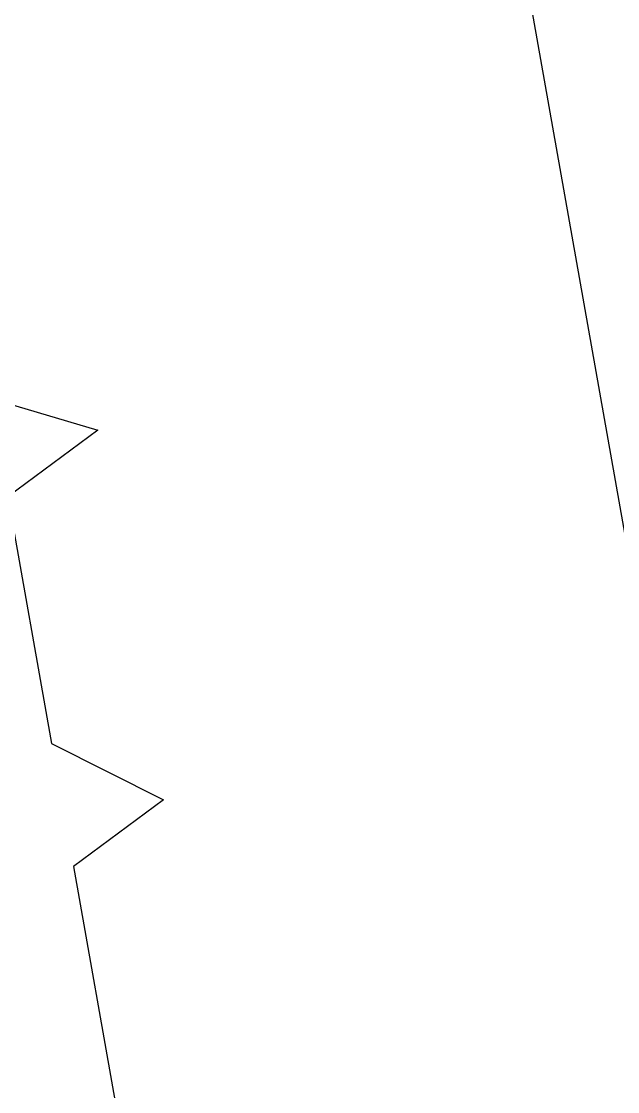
# Model space of a CAD drawing. Header units: millimetres. Extents: x 0 to 8967983, y -224399 to 13801.
# Drawn here: x 71363.57 to 71366.47, y -193407.13 to -193401.91 of the extents above; entities that cross this region are included whole.
import ezdxf

# ---------------------------------------------------------------- set-up
doc = ezdxf.new("R2010")
doc.units = ezdxf.units.MM
doc.header["$LTSCALE"] = 10
doc.layers.add('Архитектура', color=251, linetype='Continuous')

msp = doc.modelspace()

# ---------------------------------------------------------------- linework, layer by layer
at = {"layer": 'Архитектура', "lineweight": 25, "transparency": 33554684}
for points in [[(71368.9775, -193418.3658), (71363.7858, -193389.0733)], [(71368.9775, -193418.3658), (71363.7858, -193389.0733)], [(71368.9775, -193418.3658), (71363.7858, -193389.0733)], [(71368.9775, -193418.3658), (71363.7858, -193389.0733)], [(71368.9775, -193418.3658), (71363.7858, -193389.0733)], [(71368.9775, -193418.3658), (71363.7858, -193389.0733)], [(71368.9775, -193418.3658), (71363.7858, -193389.0733)], [(71368.9775, -193418.3658), (71363.7858, -193389.0733)], [(71368.9775, -193418.3658), (71363.7858, -193389.0733)], [(71368.9775, -193418.3658), (71363.7858, -193389.0733)], [(71368.9775, -193418.3658), (71363.7858, -193389.0733)], [(71368.9775, -193418.3658), (71363.7858, -193389.0733)], [(71368.9775, -193418.3658), (71363.7858, -193389.0733)], [(71368.9775, -193418.3658), (71363.7858, -193389.0733)], [(71368.9775, -193418.3658), (71363.7858, -193389.0733)], [(71368.9775, -193418.3658), (71363.7858, -193389.0733)], [(71368.9775, -193418.3658), (71363.7858, -193389.0733)], [(71368.9775, -193418.3658), (71363.7858, -193389.0733)], [(71368.9775, -193418.3658), (71363.7858, -193389.0733)], [(71368.9775, -193418.3658), (71363.7858, -193389.0733)], [(71368.9775, -193418.3658), (71363.7858, -193389.0733)], [(71368.9775, -193418.3658), (71363.7858, -193389.0733)], [(71368.9775, -193418.3658), (71363.7858, -193389.0733)], [(71368.9775, -193418.3658), (71363.7858, -193389.0733)], [(71368.9775, -193418.3658), (71363.7858, -193389.0733)], [(71368.9775, -193418.3658), (71363.7858, -193389.0733)], [(71368.9775, -193418.3658), (71363.7858, -193389.0733)], [(71368.9775, -193418.3658), (71363.7858, -193389.0733)], [(71368.9775, -193418.3658), (71363.7858, -193389.0733)], [(71368.9775, -193418.3658), (71363.7858, -193389.0733)], [(71368.9775, -193418.3658), (71363.7858, -193389.0733)], [(71368.9775, -193418.3658), (71363.7858, -193389.0733)], [(71368.9775, -193418.3658), (71363.7858, -193389.0733)], [(71368.9775, -193418.3658), (71363.7858, -193389.0733)], [(71368.9775, -193418.3658), (71363.7858, -193389.0733)], [(71368.9775, -193418.3658), (71363.7858, -193389.0733)], [(71368.9775, -193418.3658), (71363.7858, -193389.0733)], [(71368.9775, -193418.3658), (71363.7858, -193389.0733)], [(71368.9775, -193418.3658), (71363.7858, -193389.0733)], [(71368.9775, -193418.3658), (71363.7858, -193389.0733)], [(71368.9775, -193418.3658), (71363.7858, -193389.0733)], [(71368.9775, -193418.3658), (71363.7858, -193389.0733)], [(71368.9775, -193418.3658), (71363.7858, -193389.0733)], [(71368.9775, -193418.3658), (71363.7858, -193389.0733)], [(71368.9775, -193418.3658), (71363.7858, -193389.0733)], [(71368.9775, -193418.3658), (71363.7858, -193389.0733)], [(71368.9775, -193418.3658), (71363.7858, -193389.0733)], [(71368.9775, -193418.3658), (71363.7858, -193389.0733)], [(71368.9775, -193418.3658), (71363.7858, -193389.0733)], [(71368.9775, -193418.3658), (71363.7858, -193389.0733)], [(71368.9775, -193418.3658), (71363.7858, -193389.0733)], [(71368.9775, -193418.3658), (71363.7858, -193389.0733)], [(71368.9775, -193418.3658), (71363.7858, -193389.0733)], [(71368.9775, -193418.3658), (71363.7858, -193389.0733)], [(71368.9775, -193418.3658), (71363.7858, -193389.0733)], [(71368.9775, -193418.3658), (71363.7858, -193389.0733)], [(71368.9775, -193418.3658), (71363.7858, -193389.0733)], [(71368.9775, -193418.3658), (71363.7858, -193389.0733)], [(71368.9775, -193418.3658), (71363.7858, -193389.0733)], [(71368.9775, -193418.3658), (71363.7858, -193389.0733)], [(71368.9775, -193418.3658), (71363.7858, -193389.0733)], [(71368.9775, -193418.3658), (71363.7858, -193389.0733)], [(71368.9775, -193418.3658), (71363.7858, -193389.0733)], [(71368.9775, -193418.3658), (71363.7858, -193389.0733)], [(71368.9775, -193418.3658), (71363.7858, -193389.0733)], [(71368.9775, -193418.3658), (71363.7858, -193389.0733)], [(71368.9775, -193418.3658), (71363.7858, -193389.0733)], [(71368.9775, -193418.3658), (71363.7858, -193389.0733)], [(71368.9775, -193418.3658), (71363.7858, -193389.0733)], [(71368.9775, -193418.3658), (71363.7858, -193389.0733)], [(71368.9775, -193418.3658), (71363.7858, -193389.0733)], [(71368.9775, -193418.3658), (71363.7858, -193389.0733)], [(71368.9775, -193418.3658), (71363.7858, -193389.0733)], [(71368.9775, -193418.3658), (71363.7858, -193389.0733)], [(71368.9775, -193418.3658), (71363.7858, -193389.0733)], [(71368.9775, -193418.3658), (71363.7858, -193389.0733)], [(71368.9775, -193418.3658), (71363.7858, -193389.0733)], [(71368.9775, -193418.3658), (71363.7858, -193389.0733)], [(71368.9775, -193418.3658), (71363.7858, -193389.0733)], [(71368.9775, -193418.3658), (71363.7858, -193389.0733)], [(71368.9775, -193418.3658), (71363.7858, -193389.0733)], [(71368.9775, -193418.3658), (71363.7858, -193389.0733)], [(71368.9775, -193418.3658), (71363.7858, -193389.0733)], [(71368.9775, -193418.3658), (71363.7858, -193389.0733)], [(71368.9775, -193418.3658), (71363.7858, -193389.0733)], [(71368.9775, -193418.3658), (71363.7858, -193389.0733)], [(71368.9775, -193418.3658), (71363.7858, -193389.0733)], [(71368.9775, -193418.3658), (71363.7858, -193389.0733)], [(71368.9775, -193418.3658), (71363.7858, -193389.0733)], [(71368.9775, -193418.3658), (71363.7858, -193389.0733)], [(71368.9775, -193418.3658), (71363.7858, -193389.0733)], [(71368.9775, -193418.3658), (71363.7858, -193389.0733)], [(71368.9775, -193418.3658), (71363.7858, -193389.0733)], [(71368.9775, -193418.3658), (71363.7858, -193389.0733)], [(71368.9775, -193418.3658), (71363.7858, -193389.0733)], [(71368.9775, -193418.3658), (71363.7858, -193389.0733)], [(71368.9775, -193418.3658), (71363.7858, -193389.0733)], [(71368.9775, -193418.3658), (71363.7858, -193389.0733)], [(71368.9775, -193418.3658), (71363.7858, -193389.0733)], [(71368.9775, -193418.3658), (71363.7858, -193389.0733)], [(71368.9775, -193418.3658), (71363.7858, -193389.0733)], [(71368.9775, -193418.3658), (71363.7858, -193389.0733)], [(71368.9775, -193418.3658), (71363.7858, -193389.0733)], [(71368.9775, -193418.3658), (71363.7858, -193389.0733)], [(71368.9775, -193418.3658), (71363.7858, -193389.0733)], [(71368.9775, -193418.3658), (71363.7858, -193389.0733)], [(71368.9775, -193418.3658), (71363.7858, -193389.0733)], [(71368.9775, -193418.3658), (71363.7858, -193389.0733)], [(71368.9775, -193418.3658), (71363.7858, -193389.0733)], [(71368.9775, -193418.3658), (71363.7858, -193389.0733)], [(71368.9775, -193418.3658), (71363.7858, -193389.0733)], [(71368.9775, -193418.3658), (71363.7858, -193389.0733)], [(71368.9775, -193418.3658), (71363.7858, -193389.0733)], [(71368.9775, -193418.3658), (71363.7858, -193389.0733)], [(71368.9775, -193418.3658), (71363.7858, -193389.0733)], [(71368.9775, -193418.3658), (71363.7858, -193389.0733)], [(71368.9775, -193418.3658), (71363.7858, -193389.0733)], [(71368.9775, -193418.3658), (71363.7858, -193389.0733)], [(71368.9775, -193418.3658), (71363.7858, -193389.0733)], [(71368.9775, -193418.3658), (71363.7858, -193389.0733)], [(71368.9775, -193418.3658), (71363.7858, -193389.0733)], [(71363.1539, -193403.6725), (71363.9381, -193403.9051), (71363.5004, -193404.2303), (71363.7132, -193405.4308), (71364.2572, -193405.7058), (71363.8195, -193406.031), (71364.0323, -193407.2316), (71364.5764, -193407.5066), (71364.1387, -193407.8319), (71364.3515, -193409.0323), (71364.8743, -193409.1873), (71364.4579, -193409.6326), (71364.6707, -193410.8331), (71365.1935, -193410.9881), (71364.7558, -193411.3133), (71364.9898, -193412.6338)], [(71363.1539, -193403.6725), (71363.9381, -193403.9051), (71363.5004, -193404.2303), (71363.7132, -193405.4308), (71364.2572, -193405.7058), (71363.8195, -193406.031), (71364.0323, -193407.2316), (71364.5764, -193407.5066), (71364.1387, -193407.8319), (71364.3515, -193409.0323), (71364.8743, -193409.1873), (71364.4579, -193409.6326), (71364.6707, -193410.8331), (71365.1935, -193410.9881), (71364.7558, -193411.3133), (71364.9898, -193412.6338)], [(71363.1539, -193403.6725), (71363.9381, -193403.9051), (71363.5004, -193404.2303), (71363.7132, -193405.4308), (71364.2572, -193405.7058), (71363.8195, -193406.031), (71364.0323, -193407.2316), (71364.5764, -193407.5066), (71364.1387, -193407.8319), (71364.3515, -193409.0323), (71364.8743, -193409.1873), (71364.4579, -193409.6326), (71364.6707, -193410.8331), (71365.1935, -193410.9881), (71364.7558, -193411.3133), (71364.9898, -193412.6338)], [(71363.1539, -193403.6725), (71363.9381, -193403.9051), (71363.5004, -193404.2303), (71363.7132, -193405.4308), (71364.2572, -193405.7058), (71363.8195, -193406.031), (71364.0323, -193407.2316), (71364.5764, -193407.5066), (71364.1387, -193407.8319), (71364.3515, -193409.0323), (71364.8743, -193409.1873), (71364.4579, -193409.6326), (71364.6707, -193410.8331), (71365.1935, -193410.9881), (71364.7558, -193411.3133), (71364.9898, -193412.6338)], [(71363.1539, -193403.6725), (71363.9381, -193403.9051), (71363.5004, -193404.2303), (71363.7132, -193405.4308), (71364.2572, -193405.7058), (71363.8195, -193406.031), (71364.0323, -193407.2316), (71364.5764, -193407.5066), (71364.1387, -193407.8319), (71364.3515, -193409.0323), (71364.8743, -193409.1873), (71364.4579, -193409.6326), (71364.6707, -193410.8331), (71365.1935, -193410.9881), (71364.7558, -193411.3133), (71364.9898, -193412.6338)], [(71363.1539, -193403.6725), (71363.9381, -193403.9051), (71363.5004, -193404.2303), (71363.7132, -193405.4308), (71364.2572, -193405.7058), (71363.8195, -193406.031), (71364.0323, -193407.2316), (71364.5764, -193407.5066), (71364.1387, -193407.8319), (71364.3515, -193409.0323), (71364.8743, -193409.1873), (71364.4579, -193409.6326), (71364.6707, -193410.8331), (71365.1935, -193410.9881), (71364.7558, -193411.3133), (71364.9898, -193412.6338)], [(71363.1539, -193403.6725), (71363.9381, -193403.9051), (71363.5004, -193404.2303), (71363.7132, -193405.4308), (71364.2572, -193405.7058), (71363.8195, -193406.031), (71364.0323, -193407.2316), (71364.5764, -193407.5066), (71364.1387, -193407.8319), (71364.3515, -193409.0323), (71364.8743, -193409.1873), (71364.4579, -193409.6326), (71364.6707, -193410.8331), (71365.1935, -193410.9881), (71364.7558, -193411.3133), (71364.9898, -193412.6338)], [(71363.1539, -193403.6725), (71363.9381, -193403.9051), (71363.5004, -193404.2303), (71363.7132, -193405.4308), (71364.2572, -193405.7058), (71363.8195, -193406.031), (71364.0323, -193407.2316), (71364.5764, -193407.5066), (71364.1387, -193407.8319), (71364.3515, -193409.0323), (71364.8743, -193409.1873), (71364.4579, -193409.6326), (71364.6707, -193410.8331), (71365.1935, -193410.9881), (71364.7558, -193411.3133), (71364.9898, -193412.6338)], [(71363.1539, -193403.6725), (71363.9381, -193403.9051), (71363.5004, -193404.2303), (71363.7132, -193405.4308), (71364.2572, -193405.7058), (71363.8195, -193406.031), (71364.0323, -193407.2316), (71364.5764, -193407.5066), (71364.1387, -193407.8319), (71364.3515, -193409.0323), (71364.8743, -193409.1873), (71364.4579, -193409.6326), (71364.6707, -193410.8331), (71365.1935, -193410.9881), (71364.7558, -193411.3133), (71364.9898, -193412.6338)], [(71363.1539, -193403.6725), (71363.9381, -193403.9051), (71363.5004, -193404.2303), (71363.7132, -193405.4308), (71364.2572, -193405.7058), (71363.8195, -193406.031), (71364.0323, -193407.2316), (71364.5764, -193407.5066), (71364.1387, -193407.8319), (71364.3515, -193409.0323), (71364.8743, -193409.1873), (71364.4579, -193409.6326), (71364.6707, -193410.8331), (71365.1935, -193410.9881), (71364.7558, -193411.3133), (71364.9898, -193412.6338)], [(71363.1539, -193403.6725), (71363.9381, -193403.9051), (71363.5004, -193404.2303), (71363.7132, -193405.4308), (71364.2572, -193405.7058), (71363.8195, -193406.031), (71364.0323, -193407.2316), (71364.5764, -193407.5066), (71364.1387, -193407.8319), (71364.3515, -193409.0323), (71364.8743, -193409.1873), (71364.4579, -193409.6326), (71364.6707, -193410.8331), (71365.1935, -193410.9881), (71364.7558, -193411.3133), (71364.9898, -193412.6338)], [(71363.1539, -193403.6725), (71363.9381, -193403.9051), (71363.5004, -193404.2303), (71363.7132, -193405.4308), (71364.2572, -193405.7058), (71363.8195, -193406.031), (71364.0323, -193407.2316), (71364.5764, -193407.5066), (71364.1387, -193407.8319), (71364.3515, -193409.0323), (71364.8743, -193409.1873), (71364.4579, -193409.6326), (71364.6707, -193410.8331), (71365.1935, -193410.9881), (71364.7558, -193411.3133), (71364.9898, -193412.6338)], [(71363.1539, -193403.6725), (71363.9381, -193403.9051), (71363.5004, -193404.2303), (71363.7132, -193405.4308), (71364.2572, -193405.7058), (71363.8195, -193406.031), (71364.0323, -193407.2316), (71364.5764, -193407.5066), (71364.1387, -193407.8319), (71364.3515, -193409.0323), (71364.8743, -193409.1873), (71364.4579, -193409.6326), (71364.6707, -193410.8331), (71365.1935, -193410.9881), (71364.7558, -193411.3133), (71364.9898, -193412.6338)], [(71363.1539, -193403.6725), (71363.9381, -193403.9051), (71363.5004, -193404.2303), (71363.7132, -193405.4308), (71364.2572, -193405.7058), (71363.8195, -193406.031), (71364.0323, -193407.2316), (71364.5764, -193407.5066), (71364.1387, -193407.8319), (71364.3515, -193409.0323), (71364.8743, -193409.1873), (71364.4579, -193409.6326), (71364.6707, -193410.8331), (71365.1935, -193410.9881), (71364.7558, -193411.3133), (71364.9898, -193412.6338)], [(71363.1539, -193403.6725), (71363.9381, -193403.9051), (71363.5004, -193404.2303), (71363.7132, -193405.4308), (71364.2572, -193405.7058), (71363.8195, -193406.031), (71364.0323, -193407.2316), (71364.5764, -193407.5066), (71364.1387, -193407.8319), (71364.3515, -193409.0323), (71364.8743, -193409.1873), (71364.4579, -193409.6326), (71364.6707, -193410.8331), (71365.1935, -193410.9881), (71364.7558, -193411.3133), (71364.9898, -193412.6338)], [(71363.1539, -193403.6725), (71363.9381, -193403.9051), (71363.5004, -193404.2303), (71363.7132, -193405.4308), (71364.2572, -193405.7058), (71363.8195, -193406.031), (71364.0323, -193407.2316), (71364.5764, -193407.5066), (71364.1387, -193407.8319), (71364.3515, -193409.0323), (71364.8743, -193409.1873), (71364.4579, -193409.6326), (71364.6707, -193410.8331), (71365.1935, -193410.9881), (71364.7558, -193411.3133), (71364.9898, -193412.6338)], [(71363.1539, -193403.6725), (71363.9381, -193403.9051), (71363.5004, -193404.2303), (71363.7132, -193405.4308), (71364.2572, -193405.7058), (71363.8195, -193406.031), (71364.0323, -193407.2316), (71364.5764, -193407.5066), (71364.1387, -193407.8319), (71364.3515, -193409.0323), (71364.8743, -193409.1873), (71364.4579, -193409.6326), (71364.6707, -193410.8331), (71365.1935, -193410.9881), (71364.7558, -193411.3133), (71364.9898, -193412.6338)], [(71363.1539, -193403.6725), (71363.9381, -193403.9051), (71363.5004, -193404.2303), (71363.7132, -193405.4308), (71364.2572, -193405.7058), (71363.8195, -193406.031), (71364.0323, -193407.2316), (71364.5764, -193407.5066), (71364.1387, -193407.8319), (71364.3515, -193409.0323), (71364.8743, -193409.1873), (71364.4579, -193409.6326), (71364.6707, -193410.8331), (71365.1935, -193410.9881), (71364.7558, -193411.3133), (71364.9898, -193412.6338)], [(71363.1539, -193403.6725), (71363.9381, -193403.9051), (71363.5004, -193404.2303), (71363.7132, -193405.4308), (71364.2572, -193405.7058), (71363.8195, -193406.031), (71364.0323, -193407.2316), (71364.5764, -193407.5066), (71364.1387, -193407.8319), (71364.3515, -193409.0323), (71364.8743, -193409.1873), (71364.4579, -193409.6326), (71364.6707, -193410.8331), (71365.1935, -193410.9881), (71364.7558, -193411.3133), (71364.9898, -193412.6338)], [(71363.1539, -193403.6725), (71363.9381, -193403.9051), (71363.5004, -193404.2303), (71363.7132, -193405.4308), (71364.2572, -193405.7058), (71363.8195, -193406.031), (71364.0323, -193407.2316), (71364.5764, -193407.5066), (71364.1387, -193407.8319), (71364.3515, -193409.0323), (71364.8743, -193409.1873), (71364.4579, -193409.6326), (71364.6707, -193410.8331), (71365.1935, -193410.9881), (71364.7558, -193411.3133), (71364.9898, -193412.6338)], [(71363.1539, -193403.6725), (71363.9381, -193403.9051), (71363.5004, -193404.2303), (71363.7132, -193405.4308), (71364.2572, -193405.7058), (71363.8195, -193406.031), (71364.0323, -193407.2316), (71364.5764, -193407.5066), (71364.1387, -193407.8319), (71364.3515, -193409.0323), (71364.8743, -193409.1873), (71364.4579, -193409.6326), (71364.6707, -193410.8331), (71365.1935, -193410.9881), (71364.7558, -193411.3133), (71364.9898, -193412.6338)], [(71363.1539, -193403.6725), (71363.9381, -193403.9051), (71363.5004, -193404.2303), (71363.7132, -193405.4308), (71364.2572, -193405.7058), (71363.8195, -193406.031), (71364.0323, -193407.2316), (71364.5764, -193407.5066), (71364.1387, -193407.8319), (71364.3515, -193409.0323), (71364.8743, -193409.1873), (71364.4579, -193409.6326), (71364.6707, -193410.8331), (71365.1935, -193410.9881), (71364.7558, -193411.3133), (71364.9898, -193412.6338)], [(71363.1539, -193403.6725), (71363.9381, -193403.9051), (71363.5004, -193404.2303), (71363.7132, -193405.4308), (71364.2572, -193405.7058), (71363.8195, -193406.031), (71364.0323, -193407.2316), (71364.5764, -193407.5066), (71364.1387, -193407.8319), (71364.3515, -193409.0323), (71364.8743, -193409.1873), (71364.4579, -193409.6326), (71364.6707, -193410.8331), (71365.1935, -193410.9881), (71364.7558, -193411.3133), (71364.9898, -193412.6338)], [(71363.1539, -193403.6725), (71363.9381, -193403.9051), (71363.5004, -193404.2303), (71363.7132, -193405.4308), (71364.2572, -193405.7058), (71363.8195, -193406.031), (71364.0323, -193407.2316), (71364.5764, -193407.5066), (71364.1387, -193407.8319), (71364.3515, -193409.0323), (71364.8743, -193409.1873), (71364.4579, -193409.6326), (71364.6707, -193410.8331), (71365.1935, -193410.9881), (71364.7558, -193411.3133), (71364.9898, -193412.6338)], [(71363.1539, -193403.6725), (71363.9381, -193403.9051), (71363.5004, -193404.2303), (71363.7132, -193405.4308), (71364.2572, -193405.7058), (71363.8195, -193406.031), (71364.0323, -193407.2316), (71364.5764, -193407.5066), (71364.1387, -193407.8319), (71364.3515, -193409.0323), (71364.8743, -193409.1873), (71364.4579, -193409.6326), (71364.6707, -193410.8331), (71365.1935, -193410.9881), (71364.7558, -193411.3133), (71364.9898, -193412.6338)], [(71363.1539, -193403.6725), (71363.9381, -193403.9051), (71363.5004, -193404.2303), (71363.7132, -193405.4308), (71364.2572, -193405.7058), (71363.8195, -193406.031), (71364.0323, -193407.2316), (71364.5764, -193407.5066), (71364.1387, -193407.8319), (71364.3515, -193409.0323), (71364.8743, -193409.1873), (71364.4579, -193409.6326), (71364.6707, -193410.8331), (71365.1935, -193410.9881), (71364.7558, -193411.3133), (71364.9898, -193412.6338)], [(71363.1539, -193403.6725), (71363.9381, -193403.9051), (71363.5004, -193404.2303), (71363.7132, -193405.4308), (71364.2572, -193405.7058), (71363.8195, -193406.031), (71364.0323, -193407.2316), (71364.5764, -193407.5066), (71364.1387, -193407.8319), (71364.3515, -193409.0323), (71364.8743, -193409.1873), (71364.4579, -193409.6326), (71364.6707, -193410.8331), (71365.1935, -193410.9881), (71364.7558, -193411.3133), (71364.9898, -193412.6338)], [(71363.1539, -193403.6725), (71363.9381, -193403.9051), (71363.5004, -193404.2303), (71363.7132, -193405.4308), (71364.2572, -193405.7058), (71363.8195, -193406.031), (71364.0323, -193407.2316), (71364.5764, -193407.5066), (71364.1387, -193407.8319), (71364.3515, -193409.0323), (71364.8743, -193409.1873), (71364.4579, -193409.6326), (71364.6707, -193410.8331), (71365.1935, -193410.9881), (71364.7558, -193411.3133), (71364.9898, -193412.6338)], [(71363.1539, -193403.6725), (71363.9381, -193403.9051), (71363.5004, -193404.2303), (71363.7132, -193405.4308), (71364.2572, -193405.7058), (71363.8195, -193406.031), (71364.0323, -193407.2316), (71364.5764, -193407.5066), (71364.1387, -193407.8319), (71364.3515, -193409.0323), (71364.8743, -193409.1873), (71364.4579, -193409.6326), (71364.6707, -193410.8331), (71365.1935, -193410.9881), (71364.7558, -193411.3133), (71364.9898, -193412.6338)], [(71363.1539, -193403.6725), (71363.9381, -193403.9051), (71363.5004, -193404.2303), (71363.7132, -193405.4308), (71364.2572, -193405.7058), (71363.8195, -193406.031), (71364.0323, -193407.2316), (71364.5764, -193407.5066), (71364.1387, -193407.8319), (71364.3515, -193409.0323), (71364.8743, -193409.1873), (71364.4579, -193409.6326), (71364.6707, -193410.8331), (71365.1935, -193410.9881), (71364.7558, -193411.3133), (71364.9898, -193412.6338)], [(71363.1539, -193403.6725), (71363.9381, -193403.9051), (71363.5004, -193404.2303), (71363.7132, -193405.4308), (71364.2572, -193405.7058), (71363.8195, -193406.031), (71364.0323, -193407.2316), (71364.5764, -193407.5066), (71364.1387, -193407.8319), (71364.3515, -193409.0323), (71364.8743, -193409.1873), (71364.4579, -193409.6326), (71364.6707, -193410.8331), (71365.1935, -193410.9881), (71364.7558, -193411.3133), (71364.9898, -193412.6338)], [(71363.1539, -193403.6725), (71363.9381, -193403.9051), (71363.5004, -193404.2303), (71363.7132, -193405.4308), (71364.2572, -193405.7058), (71363.8195, -193406.031), (71364.0323, -193407.2316), (71364.5764, -193407.5066), (71364.1387, -193407.8319), (71364.3515, -193409.0323), (71364.8743, -193409.1873), (71364.4579, -193409.6326), (71364.6707, -193410.8331), (71365.1935, -193410.9881), (71364.7558, -193411.3133), (71364.9898, -193412.6338)], [(71363.1539, -193403.6725), (71363.9381, -193403.9051), (71363.5004, -193404.2303), (71363.7132, -193405.4308), (71364.2572, -193405.7058), (71363.8195, -193406.031), (71364.0323, -193407.2316), (71364.5764, -193407.5066), (71364.1387, -193407.8319), (71364.3515, -193409.0323), (71364.8743, -193409.1873), (71364.4579, -193409.6326), (71364.6707, -193410.8331), (71365.1935, -193410.9881), (71364.7558, -193411.3133), (71364.9898, -193412.6338)], [(71363.1539, -193403.6725), (71363.9381, -193403.9051), (71363.5004, -193404.2303), (71363.7132, -193405.4308), (71364.2572, -193405.7058), (71363.8195, -193406.031), (71364.0323, -193407.2316), (71364.5764, -193407.5066), (71364.1387, -193407.8319), (71364.3515, -193409.0323), (71364.8743, -193409.1873), (71364.4579, -193409.6326), (71364.6707, -193410.8331), (71365.1935, -193410.9881), (71364.7558, -193411.3133), (71364.9898, -193412.6338)], [(71363.1539, -193403.6725), (71363.9381, -193403.9051), (71363.5004, -193404.2303), (71363.7132, -193405.4308), (71364.2572, -193405.7058), (71363.8195, -193406.031), (71364.0323, -193407.2316), (71364.5764, -193407.5066), (71364.1387, -193407.8319), (71364.3515, -193409.0323), (71364.8743, -193409.1873), (71364.4579, -193409.6326), (71364.6707, -193410.8331), (71365.1935, -193410.9881), (71364.7558, -193411.3133), (71364.9898, -193412.6338)], [(71363.1539, -193403.6725), (71363.9381, -193403.9051), (71363.5004, -193404.2303), (71363.7132, -193405.4308), (71364.2572, -193405.7058), (71363.8195, -193406.031), (71364.0323, -193407.2316), (71364.5764, -193407.5066), (71364.1387, -193407.8319), (71364.3515, -193409.0323), (71364.8743, -193409.1873), (71364.4579, -193409.6326), (71364.6707, -193410.8331), (71365.1935, -193410.9881), (71364.7558, -193411.3133), (71364.9898, -193412.6338)], [(71363.1539, -193403.6725), (71363.9381, -193403.9051), (71363.5004, -193404.2303), (71363.7132, -193405.4308), (71364.2572, -193405.7058), (71363.8195, -193406.031), (71364.0323, -193407.2316), (71364.5764, -193407.5066), (71364.1387, -193407.8319), (71364.3515, -193409.0323), (71364.8743, -193409.1873), (71364.4579, -193409.6326), (71364.6707, -193410.8331), (71365.1935, -193410.9881), (71364.7558, -193411.3133), (71364.9898, -193412.6338)], [(71363.1539, -193403.6725), (71363.9381, -193403.9051), (71363.5004, -193404.2303), (71363.7132, -193405.4308), (71364.2572, -193405.7058), (71363.8195, -193406.031), (71364.0323, -193407.2316), (71364.5764, -193407.5066), (71364.1387, -193407.8319), (71364.3515, -193409.0323), (71364.8743, -193409.1873), (71364.4579, -193409.6326), (71364.6707, -193410.8331), (71365.1935, -193410.9881), (71364.7558, -193411.3133), (71364.9898, -193412.6338)], [(71363.1539, -193403.6725), (71363.9381, -193403.9051), (71363.5004, -193404.2303), (71363.7132, -193405.4308), (71364.2572, -193405.7058), (71363.8195, -193406.031), (71364.0323, -193407.2316), (71364.5764, -193407.5066), (71364.1387, -193407.8319), (71364.3515, -193409.0323), (71364.8743, -193409.1873), (71364.4579, -193409.6326), (71364.6707, -193410.8331), (71365.1935, -193410.9881), (71364.7558, -193411.3133), (71364.9898, -193412.6338)], [(71363.1539, -193403.6725), (71363.9381, -193403.9051), (71363.5004, -193404.2303), (71363.7132, -193405.4308), (71364.2572, -193405.7058), (71363.8195, -193406.031), (71364.0323, -193407.2316), (71364.5764, -193407.5066), (71364.1387, -193407.8319), (71364.3515, -193409.0323), (71364.8743, -193409.1873), (71364.4579, -193409.6326), (71364.6707, -193410.8331), (71365.1935, -193410.9881), (71364.7558, -193411.3133), (71364.9898, -193412.6338)], [(71363.1539, -193403.6725), (71363.9381, -193403.9051), (71363.5004, -193404.2303), (71363.7132, -193405.4308), (71364.2572, -193405.7058), (71363.8195, -193406.031), (71364.0323, -193407.2316), (71364.5764, -193407.5066), (71364.1387, -193407.8319), (71364.3515, -193409.0323), (71364.8743, -193409.1873), (71364.4579, -193409.6326), (71364.6707, -193410.8331), (71365.1935, -193410.9881), (71364.7558, -193411.3133), (71364.9898, -193412.6338)], [(71363.1539, -193403.6725), (71363.9381, -193403.9051), (71363.5004, -193404.2303), (71363.7132, -193405.4308), (71364.2572, -193405.7058), (71363.8195, -193406.031), (71364.0323, -193407.2316), (71364.5764, -193407.5066), (71364.1387, -193407.8319), (71364.3515, -193409.0323), (71364.8743, -193409.1873), (71364.4579, -193409.6326), (71364.6707, -193410.8331), (71365.1935, -193410.9881), (71364.7558, -193411.3133), (71364.9898, -193412.6338)], [(71363.1539, -193403.6725), (71363.9381, -193403.9051), (71363.5004, -193404.2303), (71363.7132, -193405.4308), (71364.2572, -193405.7058), (71363.8195, -193406.031), (71364.0323, -193407.2316), (71364.5764, -193407.5066), (71364.1387, -193407.8319), (71364.3515, -193409.0323), (71364.8743, -193409.1873), (71364.4579, -193409.6326), (71364.6707, -193410.8331), (71365.1935, -193410.9881), (71364.7558, -193411.3133), (71364.9898, -193412.6338)], [(71363.1539, -193403.6725), (71363.9381, -193403.9051), (71363.5004, -193404.2303), (71363.7132, -193405.4308), (71364.2572, -193405.7058), (71363.8195, -193406.031), (71364.0323, -193407.2316), (71364.5764, -193407.5066), (71364.1387, -193407.8319), (71364.3515, -193409.0323), (71364.8743, -193409.1873), (71364.4579, -193409.6326), (71364.6707, -193410.8331), (71365.1935, -193410.9881), (71364.7558, -193411.3133), (71364.9898, -193412.6338)], [(71363.1539, -193403.6725), (71363.9381, -193403.9051), (71363.5004, -193404.2303), (71363.7132, -193405.4308), (71364.2572, -193405.7058), (71363.8195, -193406.031), (71364.0323, -193407.2316), (71364.5764, -193407.5066), (71364.1387, -193407.8319), (71364.3515, -193409.0323), (71364.8743, -193409.1873), (71364.4579, -193409.6326), (71364.6707, -193410.8331), (71365.1935, -193410.9881), (71364.7558, -193411.3133), (71364.9898, -193412.6338)], [(71363.1539, -193403.6725), (71363.9381, -193403.9051), (71363.5004, -193404.2303), (71363.7132, -193405.4308), (71364.2572, -193405.7058), (71363.8195, -193406.031), (71364.0323, -193407.2316), (71364.5764, -193407.5066), (71364.1387, -193407.8319), (71364.3515, -193409.0323), (71364.8743, -193409.1873), (71364.4579, -193409.6326), (71364.6707, -193410.8331), (71365.1935, -193410.9881), (71364.7558, -193411.3133), (71364.9898, -193412.6338)], [(71363.1539, -193403.6725), (71363.9381, -193403.9051), (71363.5004, -193404.2303), (71363.7132, -193405.4308), (71364.2572, -193405.7058), (71363.8195, -193406.031), (71364.0323, -193407.2316), (71364.5764, -193407.5066), (71364.1387, -193407.8319), (71364.3515, -193409.0323), (71364.8743, -193409.1873), (71364.4579, -193409.6326), (71364.6707, -193410.8331), (71365.1935, -193410.9881), (71364.7558, -193411.3133), (71364.9898, -193412.6338)], [(71363.1539, -193403.6725), (71363.9381, -193403.9051), (71363.5004, -193404.2303), (71363.7132, -193405.4308), (71364.2572, -193405.7058), (71363.8195, -193406.031), (71364.0323, -193407.2316), (71364.5764, -193407.5066), (71364.1387, -193407.8319), (71364.3515, -193409.0323), (71364.8743, -193409.1873), (71364.4579, -193409.6326), (71364.6707, -193410.8331), (71365.1935, -193410.9881), (71364.7558, -193411.3133), (71364.9898, -193412.6338)], [(71363.1539, -193403.6725), (71363.9381, -193403.9051), (71363.5004, -193404.2303), (71363.7132, -193405.4308), (71364.2572, -193405.7058), (71363.8195, -193406.031), (71364.0323, -193407.2316), (71364.5764, -193407.5066), (71364.1387, -193407.8319), (71364.3515, -193409.0323), (71364.8743, -193409.1873), (71364.4579, -193409.6326), (71364.6707, -193410.8331), (71365.1935, -193410.9881), (71364.7558, -193411.3133), (71364.9898, -193412.6338)], [(71363.1539, -193403.6725), (71363.9381, -193403.9051), (71363.5004, -193404.2303), (71363.7132, -193405.4308), (71364.2572, -193405.7058), (71363.8195, -193406.031), (71364.0323, -193407.2316), (71364.5764, -193407.5066), (71364.1387, -193407.8319), (71364.3515, -193409.0323), (71364.8743, -193409.1873), (71364.4579, -193409.6326), (71364.6707, -193410.8331), (71365.1935, -193410.9881), (71364.7558, -193411.3133), (71364.9898, -193412.6338)], [(71363.1539, -193403.6725), (71363.9381, -193403.9051), (71363.5004, -193404.2303), (71363.7132, -193405.4308), (71364.2572, -193405.7058), (71363.8195, -193406.031), (71364.0323, -193407.2316), (71364.5764, -193407.5066), (71364.1387, -193407.8319), (71364.3515, -193409.0323), (71364.8743, -193409.1873), (71364.4579, -193409.6326), (71364.6707, -193410.8331), (71365.1935, -193410.9881), (71364.7558, -193411.3133), (71364.9898, -193412.6338)], [(71363.1539, -193403.6725), (71363.9381, -193403.9051), (71363.5004, -193404.2303), (71363.7132, -193405.4308), (71364.2572, -193405.7058), (71363.8195, -193406.031), (71364.0323, -193407.2316), (71364.5764, -193407.5066), (71364.1387, -193407.8319), (71364.3515, -193409.0323), (71364.8743, -193409.1873), (71364.4579, -193409.6326), (71364.6707, -193410.8331), (71365.1935, -193410.9881), (71364.7558, -193411.3133), (71364.9898, -193412.6338)], [(71363.1539, -193403.6725), (71363.9381, -193403.9051), (71363.5004, -193404.2303), (71363.7132, -193405.4308), (71364.2572, -193405.7058), (71363.8195, -193406.031), (71364.0323, -193407.2316), (71364.5764, -193407.5066), (71364.1387, -193407.8319), (71364.3515, -193409.0323), (71364.8743, -193409.1873), (71364.4579, -193409.6326), (71364.6707, -193410.8331), (71365.1935, -193410.9881), (71364.7558, -193411.3133), (71364.9898, -193412.6338)], [(71363.1539, -193403.6725), (71363.9381, -193403.9051), (71363.5004, -193404.2303), (71363.7132, -193405.4308), (71364.2572, -193405.7058), (71363.8195, -193406.031), (71364.0323, -193407.2316), (71364.5764, -193407.5066), (71364.1387, -193407.8319), (71364.3515, -193409.0323), (71364.8743, -193409.1873), (71364.4579, -193409.6326), (71364.6707, -193410.8331), (71365.1935, -193410.9881), (71364.7558, -193411.3133), (71364.9898, -193412.6338)], [(71363.1539, -193403.6725), (71363.9381, -193403.9051), (71363.5004, -193404.2303), (71363.7132, -193405.4308), (71364.2572, -193405.7058), (71363.8195, -193406.031), (71364.0323, -193407.2316), (71364.5764, -193407.5066), (71364.1387, -193407.8319), (71364.3515, -193409.0323), (71364.8743, -193409.1873), (71364.4579, -193409.6326), (71364.6707, -193410.8331), (71365.1935, -193410.9881), (71364.7558, -193411.3133), (71364.9898, -193412.6338)], [(71363.1539, -193403.6725), (71363.9381, -193403.9051), (71363.5004, -193404.2303), (71363.7132, -193405.4308), (71364.2572, -193405.7058), (71363.8195, -193406.031), (71364.0323, -193407.2316), (71364.5764, -193407.5066), (71364.1387, -193407.8319), (71364.3515, -193409.0323), (71364.8743, -193409.1873), (71364.4579, -193409.6326), (71364.6707, -193410.8331), (71365.1935, -193410.9881), (71364.7558, -193411.3133), (71364.9898, -193412.6338)], [(71363.1539, -193403.6725), (71363.9381, -193403.9051), (71363.5004, -193404.2303), (71363.7132, -193405.4308), (71364.2572, -193405.7058), (71363.8195, -193406.031), (71364.0323, -193407.2316), (71364.5764, -193407.5066), (71364.1387, -193407.8319), (71364.3515, -193409.0323), (71364.8743, -193409.1873), (71364.4579, -193409.6326), (71364.6707, -193410.8331), (71365.1935, -193410.9881), (71364.7558, -193411.3133), (71364.9898, -193412.6338)], [(71363.1539, -193403.6725), (71363.9381, -193403.9051), (71363.5004, -193404.2303), (71363.7132, -193405.4308), (71364.2572, -193405.7058), (71363.8195, -193406.031), (71364.0323, -193407.2316), (71364.5764, -193407.5066), (71364.1387, -193407.8319), (71364.3515, -193409.0323), (71364.8743, -193409.1873), (71364.4579, -193409.6326), (71364.6707, -193410.8331), (71365.1935, -193410.9881), (71364.7558, -193411.3133), (71364.9898, -193412.6338)], [(71363.1539, -193403.6725), (71363.9381, -193403.9051), (71363.5004, -193404.2303), (71363.7132, -193405.4308), (71364.2572, -193405.7058), (71363.8195, -193406.031), (71364.0323, -193407.2316), (71364.5764, -193407.5066), (71364.1387, -193407.8319), (71364.3515, -193409.0323), (71364.8743, -193409.1873), (71364.4579, -193409.6326), (71364.6707, -193410.8331), (71365.1935, -193410.9881), (71364.7558, -193411.3133), (71364.9898, -193412.6338)], [(71363.1539, -193403.6725), (71363.9381, -193403.9051), (71363.5004, -193404.2303), (71363.7132, -193405.4308), (71364.2572, -193405.7058), (71363.8195, -193406.031), (71364.0323, -193407.2316), (71364.5764, -193407.5066), (71364.1387, -193407.8319), (71364.3515, -193409.0323), (71364.8743, -193409.1873), (71364.4579, -193409.6326), (71364.6707, -193410.8331), (71365.1935, -193410.9881), (71364.7558, -193411.3133), (71364.9898, -193412.6338)], [(71363.1539, -193403.6725), (71363.9381, -193403.9051), (71363.5004, -193404.2303), (71363.7132, -193405.4308), (71364.2572, -193405.7058), (71363.8195, -193406.031), (71364.0323, -193407.2316), (71364.5764, -193407.5066), (71364.1387, -193407.8319), (71364.3515, -193409.0323), (71364.8743, -193409.1873), (71364.4579, -193409.6326), (71364.6707, -193410.8331), (71365.1935, -193410.9881), (71364.7558, -193411.3133), (71364.9898, -193412.6338)], [(71363.1539, -193403.6725), (71363.9381, -193403.9051), (71363.5004, -193404.2303), (71363.7132, -193405.4308), (71364.2572, -193405.7058), (71363.8195, -193406.031), (71364.0323, -193407.2316), (71364.5764, -193407.5066), (71364.1387, -193407.8319), (71364.3515, -193409.0323), (71364.8743, -193409.1873), (71364.4579, -193409.6326), (71364.6707, -193410.8331), (71365.1935, -193410.9881), (71364.7558, -193411.3133), (71364.9898, -193412.6338)], [(71363.1539, -193403.6725), (71363.9381, -193403.9051), (71363.5004, -193404.2303), (71363.7132, -193405.4308), (71364.2572, -193405.7058), (71363.8195, -193406.031), (71364.0323, -193407.2316), (71364.5764, -193407.5066), (71364.1387, -193407.8319), (71364.3515, -193409.0323), (71364.8743, -193409.1873), (71364.4579, -193409.6326), (71364.6707, -193410.8331), (71365.1935, -193410.9881), (71364.7558, -193411.3133), (71364.9898, -193412.6338)], [(71363.1539, -193403.6725), (71363.9381, -193403.9051), (71363.5004, -193404.2303), (71363.7132, -193405.4308), (71364.2572, -193405.7058), (71363.8195, -193406.031), (71364.0323, -193407.2316), (71364.5764, -193407.5066), (71364.1387, -193407.8319), (71364.3515, -193409.0323), (71364.8743, -193409.1873), (71364.4579, -193409.6326), (71364.6707, -193410.8331), (71365.1935, -193410.9881), (71364.7558, -193411.3133), (71364.9898, -193412.6338)], [(71363.1539, -193403.6725), (71363.9381, -193403.9051), (71363.5004, -193404.2303), (71363.7132, -193405.4308), (71364.2572, -193405.7058), (71363.8195, -193406.031), (71364.0323, -193407.2316), (71364.5764, -193407.5066), (71364.1387, -193407.8319), (71364.3515, -193409.0323), (71364.8743, -193409.1873), (71364.4579, -193409.6326), (71364.6707, -193410.8331), (71365.1935, -193410.9881), (71364.7558, -193411.3133), (71364.9898, -193412.6338)], [(71363.1539, -193403.6725), (71363.9381, -193403.9051), (71363.5004, -193404.2303), (71363.7132, -193405.4308), (71364.2572, -193405.7058), (71363.8195, -193406.031), (71364.0323, -193407.2316), (71364.5764, -193407.5066), (71364.1387, -193407.8319), (71364.3515, -193409.0323), (71364.8743, -193409.1873), (71364.4579, -193409.6326), (71364.6707, -193410.8331), (71365.1935, -193410.9881), (71364.7558, -193411.3133), (71364.9898, -193412.6338)], [(71363.1539, -193403.6725), (71363.9381, -193403.9051), (71363.5004, -193404.2303), (71363.7132, -193405.4308), (71364.2572, -193405.7058), (71363.8195, -193406.031), (71364.0323, -193407.2316), (71364.5764, -193407.5066), (71364.1387, -193407.8319), (71364.3515, -193409.0323), (71364.8743, -193409.1873), (71364.4579, -193409.6326), (71364.6707, -193410.8331), (71365.1935, -193410.9881), (71364.7558, -193411.3133), (71364.9898, -193412.6338)], [(71363.1539, -193403.6725), (71363.9381, -193403.9051), (71363.5004, -193404.2303), (71363.7132, -193405.4308), (71364.2572, -193405.7058), (71363.8195, -193406.031), (71364.0323, -193407.2316), (71364.5764, -193407.5066), (71364.1387, -193407.8319), (71364.3515, -193409.0323), (71364.8743, -193409.1873), (71364.4579, -193409.6326), (71364.6707, -193410.8331), (71365.1935, -193410.9881), (71364.7558, -193411.3133), (71364.9898, -193412.6338)], [(71363.1539, -193403.6725), (71363.9381, -193403.9051), (71363.5004, -193404.2303), (71363.7132, -193405.4308), (71364.2572, -193405.7058), (71363.8195, -193406.031), (71364.0323, -193407.2316), (71364.5764, -193407.5066), (71364.1387, -193407.8319), (71364.3515, -193409.0323), (71364.8743, -193409.1873), (71364.4579, -193409.6326), (71364.6707, -193410.8331), (71365.1935, -193410.9881), (71364.7558, -193411.3133), (71364.9898, -193412.6338)], [(71363.1539, -193403.6725), (71363.9381, -193403.9051), (71363.5004, -193404.2303), (71363.7132, -193405.4308), (71364.2572, -193405.7058), (71363.8195, -193406.031), (71364.0323, -193407.2316), (71364.5764, -193407.5066), (71364.1387, -193407.8319), (71364.3515, -193409.0323), (71364.8743, -193409.1873), (71364.4579, -193409.6326), (71364.6707, -193410.8331), (71365.1935, -193410.9881), (71364.7558, -193411.3133), (71364.9898, -193412.6338)], [(71363.1539, -193403.6725), (71363.9381, -193403.9051), (71363.5004, -193404.2303), (71363.7132, -193405.4308), (71364.2572, -193405.7058), (71363.8195, -193406.031), (71364.0323, -193407.2316), (71364.5764, -193407.5066), (71364.1387, -193407.8319), (71364.3515, -193409.0323), (71364.8743, -193409.1873), (71364.4579, -193409.6326), (71364.6707, -193410.8331), (71365.1935, -193410.9881), (71364.7558, -193411.3133), (71364.9898, -193412.6338)], [(71363.1539, -193403.6725), (71363.9381, -193403.9051), (71363.5004, -193404.2303), (71363.7132, -193405.4308), (71364.2572, -193405.7058), (71363.8195, -193406.031), (71364.0323, -193407.2316), (71364.5764, -193407.5066), (71364.1387, -193407.8319), (71364.3515, -193409.0323), (71364.8743, -193409.1873), (71364.4579, -193409.6326), (71364.6707, -193410.8331), (71365.1935, -193410.9881), (71364.7558, -193411.3133), (71364.9898, -193412.6338)], [(71363.1539, -193403.6725), (71363.9381, -193403.9051), (71363.5004, -193404.2303), (71363.7132, -193405.4308), (71364.2572, -193405.7058), (71363.8195, -193406.031), (71364.0323, -193407.2316), (71364.5764, -193407.5066), (71364.1387, -193407.8319), (71364.3515, -193409.0323), (71364.8743, -193409.1873), (71364.4579, -193409.6326), (71364.6707, -193410.8331), (71365.1935, -193410.9881), (71364.7558, -193411.3133), (71364.9898, -193412.6338)], [(71363.1539, -193403.6725), (71363.9381, -193403.9051), (71363.5004, -193404.2303), (71363.7132, -193405.4308), (71364.2572, -193405.7058), (71363.8195, -193406.031), (71364.0323, -193407.2316), (71364.5764, -193407.5066), (71364.1387, -193407.8319), (71364.3515, -193409.0323), (71364.8743, -193409.1873), (71364.4579, -193409.6326), (71364.6707, -193410.8331), (71365.1935, -193410.9881), (71364.7558, -193411.3133), (71364.9898, -193412.6338)], [(71363.1539, -193403.6725), (71363.9381, -193403.9051), (71363.5004, -193404.2303), (71363.7132, -193405.4308), (71364.2572, -193405.7058), (71363.8195, -193406.031), (71364.0323, -193407.2316), (71364.5764, -193407.5066), (71364.1387, -193407.8319), (71364.3515, -193409.0323), (71364.8743, -193409.1873), (71364.4579, -193409.6326), (71364.6707, -193410.8331), (71365.1935, -193410.9881), (71364.7558, -193411.3133), (71364.9898, -193412.6338)], [(71363.1539, -193403.6725), (71363.9381, -193403.9051), (71363.5004, -193404.2303), (71363.7132, -193405.4308), (71364.2572, -193405.7058), (71363.8195, -193406.031), (71364.0323, -193407.2316), (71364.5764, -193407.5066), (71364.1387, -193407.8319), (71364.3515, -193409.0323), (71364.8743, -193409.1873), (71364.4579, -193409.6326), (71364.6707, -193410.8331), (71365.1935, -193410.9881), (71364.7558, -193411.3133), (71364.9898, -193412.6338)], [(71363.1539, -193403.6725), (71363.9381, -193403.9051), (71363.5004, -193404.2303), (71363.7132, -193405.4308), (71364.2572, -193405.7058), (71363.8195, -193406.031), (71364.0323, -193407.2316), (71364.5764, -193407.5066), (71364.1387, -193407.8319), (71364.3515, -193409.0323), (71364.8743, -193409.1873), (71364.4579, -193409.6326), (71364.6707, -193410.8331), (71365.1935, -193410.9881), (71364.7558, -193411.3133), (71364.9898, -193412.6338)], [(71363.1539, -193403.6725), (71363.9381, -193403.9051), (71363.5004, -193404.2303), (71363.7132, -193405.4308), (71364.2572, -193405.7058), (71363.8195, -193406.031), (71364.0323, -193407.2316), (71364.5764, -193407.5066), (71364.1387, -193407.8319), (71364.3515, -193409.0323), (71364.8743, -193409.1873), (71364.4579, -193409.6326), (71364.6707, -193410.8331), (71365.1935, -193410.9881), (71364.7558, -193411.3133), (71364.9898, -193412.6338)], [(71363.1539, -193403.6725), (71363.9381, -193403.9051), (71363.5004, -193404.2303), (71363.7132, -193405.4308), (71364.2572, -193405.7058), (71363.8195, -193406.031), (71364.0323, -193407.2316), (71364.5764, -193407.5066), (71364.1387, -193407.8319), (71364.3515, -193409.0323), (71364.8743, -193409.1873), (71364.4579, -193409.6326), (71364.6707, -193410.8331), (71365.1935, -193410.9881), (71364.7558, -193411.3133), (71364.9898, -193412.6338)], [(71363.1539, -193403.6725), (71363.9381, -193403.9051), (71363.5004, -193404.2303), (71363.7132, -193405.4308), (71364.2572, -193405.7058), (71363.8195, -193406.031), (71364.0323, -193407.2316), (71364.5764, -193407.5066), (71364.1387, -193407.8319), (71364.3515, -193409.0323), (71364.8743, -193409.1873), (71364.4579, -193409.6326), (71364.6707, -193410.8331), (71365.1935, -193410.9881), (71364.7558, -193411.3133), (71364.9898, -193412.6338)], [(71363.1539, -193403.6725), (71363.9381, -193403.9051), (71363.5004, -193404.2303), (71363.7132, -193405.4308), (71364.2572, -193405.7058), (71363.8195, -193406.031), (71364.0323, -193407.2316), (71364.5764, -193407.5066), (71364.1387, -193407.8319), (71364.3515, -193409.0323), (71364.8743, -193409.1873), (71364.4579, -193409.6326), (71364.6707, -193410.8331), (71365.1935, -193410.9881), (71364.7558, -193411.3133), (71364.9898, -193412.6338)], [(71363.1539, -193403.6725), (71363.9381, -193403.9051), (71363.5004, -193404.2303), (71363.7132, -193405.4308), (71364.2572, -193405.7058), (71363.8195, -193406.031), (71364.0323, -193407.2316), (71364.5764, -193407.5066), (71364.1387, -193407.8319), (71364.3515, -193409.0323), (71364.8743, -193409.1873), (71364.4579, -193409.6326), (71364.6707, -193410.8331), (71365.1935, -193410.9881), (71364.7558, -193411.3133), (71364.9898, -193412.6338)], [(71363.1539, -193403.6725), (71363.9381, -193403.9051), (71363.5004, -193404.2303), (71363.7132, -193405.4308), (71364.2572, -193405.7058), (71363.8195, -193406.031), (71364.0323, -193407.2316), (71364.5764, -193407.5066), (71364.1387, -193407.8319), (71364.3515, -193409.0323), (71364.8743, -193409.1873), (71364.4579, -193409.6326), (71364.6707, -193410.8331), (71365.1935, -193410.9881), (71364.7558, -193411.3133), (71364.9898, -193412.6338)], [(71363.1539, -193403.6725), (71363.9381, -193403.9051), (71363.5004, -193404.2303), (71363.7132, -193405.4308), (71364.2572, -193405.7058), (71363.8195, -193406.031), (71364.0323, -193407.2316), (71364.5764, -193407.5066), (71364.1387, -193407.8319), (71364.3515, -193409.0323), (71364.8743, -193409.1873), (71364.4579, -193409.6326), (71364.6707, -193410.8331), (71365.1935, -193410.9881), (71364.7558, -193411.3133), (71364.9898, -193412.6338)], [(71363.1539, -193403.6725), (71363.9381, -193403.9051), (71363.5004, -193404.2303), (71363.7132, -193405.4308), (71364.2572, -193405.7058), (71363.8195, -193406.031), (71364.0323, -193407.2316), (71364.5764, -193407.5066), (71364.1387, -193407.8319), (71364.3515, -193409.0323), (71364.8743, -193409.1873), (71364.4579, -193409.6326), (71364.6707, -193410.8331), (71365.1935, -193410.9881), (71364.7558, -193411.3133), (71364.9898, -193412.6338)], [(71363.1539, -193403.6725), (71363.9381, -193403.9051), (71363.5004, -193404.2303), (71363.7132, -193405.4308), (71364.2572, -193405.7058), (71363.8195, -193406.031), (71364.0323, -193407.2316), (71364.5764, -193407.5066), (71364.1387, -193407.8319), (71364.3515, -193409.0323), (71364.8743, -193409.1873), (71364.4579, -193409.6326), (71364.6707, -193410.8331), (71365.1935, -193410.9881), (71364.7558, -193411.3133), (71364.9898, -193412.6338)], [(71363.1539, -193403.6725), (71363.9381, -193403.9051), (71363.5004, -193404.2303), (71363.7132, -193405.4308), (71364.2572, -193405.7058), (71363.8195, -193406.031), (71364.0323, -193407.2316), (71364.5764, -193407.5066), (71364.1387, -193407.8319), (71364.3515, -193409.0323), (71364.8743, -193409.1873), (71364.4579, -193409.6326), (71364.6707, -193410.8331), (71365.1935, -193410.9881), (71364.7558, -193411.3133), (71364.9898, -193412.6338)], [(71363.1539, -193403.6725), (71363.9381, -193403.9051), (71363.5004, -193404.2303), (71363.7132, -193405.4308), (71364.2572, -193405.7058), (71363.8195, -193406.031), (71364.0323, -193407.2316), (71364.5764, -193407.5066), (71364.1387, -193407.8319), (71364.3515, -193409.0323), (71364.8743, -193409.1873), (71364.4579, -193409.6326), (71364.6707, -193410.8331), (71365.1935, -193410.9881), (71364.7558, -193411.3133), (71364.9898, -193412.6338)], [(71363.1539, -193403.6725), (71363.9381, -193403.9051), (71363.5004, -193404.2303), (71363.7132, -193405.4308), (71364.2572, -193405.7058), (71363.8195, -193406.031), (71364.0323, -193407.2316), (71364.5764, -193407.5066), (71364.1387, -193407.8319), (71364.3515, -193409.0323), (71364.8743, -193409.1873), (71364.4579, -193409.6326), (71364.6707, -193410.8331), (71365.1935, -193410.9881), (71364.7558, -193411.3133), (71364.9898, -193412.6338)], [(71363.1539, -193403.6725), (71363.9381, -193403.9051), (71363.5004, -193404.2303), (71363.7132, -193405.4308), (71364.2572, -193405.7058), (71363.8195, -193406.031), (71364.0323, -193407.2316), (71364.5764, -193407.5066), (71364.1387, -193407.8319), (71364.3515, -193409.0323), (71364.8743, -193409.1873), (71364.4579, -193409.6326), (71364.6707, -193410.8331), (71365.1935, -193410.9881), (71364.7558, -193411.3133), (71364.9898, -193412.6338)], [(71363.1539, -193403.6725), (71363.9381, -193403.9051), (71363.5004, -193404.2303), (71363.7132, -193405.4308), (71364.2572, -193405.7058), (71363.8195, -193406.031), (71364.0323, -193407.2316), (71364.5764, -193407.5066), (71364.1387, -193407.8319), (71364.3515, -193409.0323), (71364.8743, -193409.1873), (71364.4579, -193409.6326), (71364.6707, -193410.8331), (71365.1935, -193410.9881), (71364.7558, -193411.3133), (71364.9898, -193412.6338)], [(71363.1539, -193403.6725), (71363.9381, -193403.9051), (71363.5004, -193404.2303), (71363.7132, -193405.4308), (71364.2572, -193405.7058), (71363.8195, -193406.031), (71364.0323, -193407.2316), (71364.5764, -193407.5066), (71364.1387, -193407.8319), (71364.3515, -193409.0323), (71364.8743, -193409.1873), (71364.4579, -193409.6326), (71364.6707, -193410.8331), (71365.1935, -193410.9881), (71364.7558, -193411.3133), (71364.9898, -193412.6338)], [(71363.1539, -193403.6725), (71363.9381, -193403.9051), (71363.5004, -193404.2303), (71363.7132, -193405.4308), (71364.2572, -193405.7058), (71363.8195, -193406.031), (71364.0323, -193407.2316), (71364.5764, -193407.5066), (71364.1387, -193407.8319), (71364.3515, -193409.0323), (71364.8743, -193409.1873), (71364.4579, -193409.6326), (71364.6707, -193410.8331), (71365.1935, -193410.9881), (71364.7558, -193411.3133), (71364.9898, -193412.6338)], [(71363.1539, -193403.6725), (71363.9381, -193403.9051), (71363.5004, -193404.2303), (71363.7132, -193405.4308), (71364.2572, -193405.7058), (71363.8195, -193406.031), (71364.0323, -193407.2316), (71364.5764, -193407.5066), (71364.1387, -193407.8319), (71364.3515, -193409.0323), (71364.8743, -193409.1873), (71364.4579, -193409.6326), (71364.6707, -193410.8331), (71365.1935, -193410.9881), (71364.7558, -193411.3133), (71364.9898, -193412.6338)], [(71363.1539, -193403.6725), (71363.9381, -193403.9051), (71363.5004, -193404.2303), (71363.7132, -193405.4308), (71364.2572, -193405.7058), (71363.8195, -193406.031), (71364.0323, -193407.2316), (71364.5764, -193407.5066), (71364.1387, -193407.8319), (71364.3515, -193409.0323), (71364.8743, -193409.1873), (71364.4579, -193409.6326), (71364.6707, -193410.8331), (71365.1935, -193410.9881), (71364.7558, -193411.3133), (71364.9898, -193412.6338)], [(71363.1539, -193403.6725), (71363.9381, -193403.9051), (71363.5004, -193404.2303), (71363.7132, -193405.4308), (71364.2572, -193405.7058), (71363.8195, -193406.031), (71364.0323, -193407.2316), (71364.5764, -193407.5066), (71364.1387, -193407.8319), (71364.3515, -193409.0323), (71364.8743, -193409.1873), (71364.4579, -193409.6326), (71364.6707, -193410.8331), (71365.1935, -193410.9881), (71364.7558, -193411.3133), (71364.9898, -193412.6338)], [(71363.1539, -193403.6725), (71363.9381, -193403.9051), (71363.5004, -193404.2303), (71363.7132, -193405.4308), (71364.2572, -193405.7058), (71363.8195, -193406.031), (71364.0323, -193407.2316), (71364.5764, -193407.5066), (71364.1387, -193407.8319), (71364.3515, -193409.0323), (71364.8743, -193409.1873), (71364.4579, -193409.6326), (71364.6707, -193410.8331), (71365.1935, -193410.9881), (71364.7558, -193411.3133), (71364.9898, -193412.6338)], [(71363.1539, -193403.6725), (71363.9381, -193403.9051), (71363.5004, -193404.2303), (71363.7132, -193405.4308), (71364.2572, -193405.7058), (71363.8195, -193406.031), (71364.0323, -193407.2316), (71364.5764, -193407.5066), (71364.1387, -193407.8319), (71364.3515, -193409.0323), (71364.8743, -193409.1873), (71364.4579, -193409.6326), (71364.6707, -193410.8331), (71365.1935, -193410.9881), (71364.7558, -193411.3133), (71364.9898, -193412.6338)], [(71363.1539, -193403.6725), (71363.9381, -193403.9051), (71363.5004, -193404.2303), (71363.7132, -193405.4308), (71364.2572, -193405.7058), (71363.8195, -193406.031), (71364.0323, -193407.2316), (71364.5764, -193407.5066), (71364.1387, -193407.8319), (71364.3515, -193409.0323), (71364.8743, -193409.1873), (71364.4579, -193409.6326), (71364.6707, -193410.8331), (71365.1935, -193410.9881), (71364.7558, -193411.3133), (71364.9898, -193412.6338)], [(71363.1539, -193403.6725), (71363.9381, -193403.9051), (71363.5004, -193404.2303), (71363.7132, -193405.4308), (71364.2572, -193405.7058), (71363.8195, -193406.031), (71364.0323, -193407.2316), (71364.5764, -193407.5066), (71364.1387, -193407.8319), (71364.3515, -193409.0323), (71364.8743, -193409.1873), (71364.4579, -193409.6326), (71364.6707, -193410.8331), (71365.1935, -193410.9881), (71364.7558, -193411.3133), (71364.9898, -193412.6338)], [(71363.1539, -193403.6725), (71363.9381, -193403.9051), (71363.5004, -193404.2303), (71363.7132, -193405.4308), (71364.2572, -193405.7058), (71363.8195, -193406.031), (71364.0323, -193407.2316), (71364.5764, -193407.5066), (71364.1387, -193407.8319), (71364.3515, -193409.0323), (71364.8743, -193409.1873), (71364.4579, -193409.6326), (71364.6707, -193410.8331), (71365.1935, -193410.9881), (71364.7558, -193411.3133), (71364.9898, -193412.6338)], [(71363.1539, -193403.6725), (71363.9381, -193403.9051), (71363.5004, -193404.2303), (71363.7132, -193405.4308), (71364.2572, -193405.7058), (71363.8195, -193406.031), (71364.0323, -193407.2316), (71364.5764, -193407.5066), (71364.1387, -193407.8319), (71364.3515, -193409.0323), (71364.8743, -193409.1873), (71364.4579, -193409.6326), (71364.6707, -193410.8331), (71365.1935, -193410.9881), (71364.7558, -193411.3133), (71364.9898, -193412.6338)], [(71363.1539, -193403.6725), (71363.9381, -193403.9051), (71363.5004, -193404.2303), (71363.7132, -193405.4308), (71364.2572, -193405.7058), (71363.8195, -193406.031), (71364.0323, -193407.2316), (71364.5764, -193407.5066), (71364.1387, -193407.8319), (71364.3515, -193409.0323), (71364.8743, -193409.1873), (71364.4579, -193409.6326), (71364.6707, -193410.8331), (71365.1935, -193410.9881), (71364.7558, -193411.3133), (71364.9898, -193412.6338)], [(71363.1539, -193403.6725), (71363.9381, -193403.9051), (71363.5004, -193404.2303), (71363.7132, -193405.4308), (71364.2572, -193405.7058), (71363.8195, -193406.031), (71364.0323, -193407.2316), (71364.5764, -193407.5066), (71364.1387, -193407.8319), (71364.3515, -193409.0323), (71364.8743, -193409.1873), (71364.4579, -193409.6326), (71364.6707, -193410.8331), (71365.1935, -193410.9881), (71364.7558, -193411.3133), (71364.9898, -193412.6338)], [(71363.1539, -193403.6725), (71363.9381, -193403.9051), (71363.5004, -193404.2303), (71363.7132, -193405.4308), (71364.2572, -193405.7058), (71363.8195, -193406.031), (71364.0323, -193407.2316), (71364.5764, -193407.5066), (71364.1387, -193407.8319), (71364.3515, -193409.0323), (71364.8743, -193409.1873), (71364.4579, -193409.6326), (71364.6707, -193410.8331), (71365.1935, -193410.9881), (71364.7558, -193411.3133), (71364.9898, -193412.6338)], [(71363.1539, -193403.6725), (71363.9381, -193403.9051), (71363.5004, -193404.2303), (71363.7132, -193405.4308), (71364.2572, -193405.7058), (71363.8195, -193406.031), (71364.0323, -193407.2316), (71364.5764, -193407.5066), (71364.1387, -193407.8319), (71364.3515, -193409.0323), (71364.8743, -193409.1873), (71364.4579, -193409.6326), (71364.6707, -193410.8331), (71365.1935, -193410.9881), (71364.7558, -193411.3133), (71364.9898, -193412.6338)], [(71363.1539, -193403.6725), (71363.9381, -193403.9051), (71363.5004, -193404.2303), (71363.7132, -193405.4308), (71364.2572, -193405.7058), (71363.8195, -193406.031), (71364.0323, -193407.2316), (71364.5764, -193407.5066), (71364.1387, -193407.8319), (71364.3515, -193409.0323), (71364.8743, -193409.1873), (71364.4579, -193409.6326), (71364.6707, -193410.8331), (71365.1935, -193410.9881), (71364.7558, -193411.3133), (71364.9898, -193412.6338)], [(71363.1539, -193403.6725), (71363.9381, -193403.9051), (71363.5004, -193404.2303), (71363.7132, -193405.4308), (71364.2572, -193405.7058), (71363.8195, -193406.031), (71364.0323, -193407.2316), (71364.5764, -193407.5066), (71364.1387, -193407.8319), (71364.3515, -193409.0323), (71364.8743, -193409.1873), (71364.4579, -193409.6326), (71364.6707, -193410.8331), (71365.1935, -193410.9881), (71364.7558, -193411.3133), (71364.9898, -193412.6338)], [(71363.1539, -193403.6725), (71363.9381, -193403.9051), (71363.5004, -193404.2303), (71363.7132, -193405.4308), (71364.2572, -193405.7058), (71363.8195, -193406.031), (71364.0323, -193407.2316), (71364.5764, -193407.5066), (71364.1387, -193407.8319), (71364.3515, -193409.0323), (71364.8743, -193409.1873), (71364.4579, -193409.6326), (71364.6707, -193410.8331), (71365.1935, -193410.9881), (71364.7558, -193411.3133), (71364.9898, -193412.6338)], [(71363.1539, -193403.6725), (71363.9381, -193403.9051), (71363.5004, -193404.2303), (71363.7132, -193405.4308), (71364.2572, -193405.7058), (71363.8195, -193406.031), (71364.0323, -193407.2316), (71364.5764, -193407.5066), (71364.1387, -193407.8319), (71364.3515, -193409.0323), (71364.8743, -193409.1873), (71364.4579, -193409.6326), (71364.6707, -193410.8331), (71365.1935, -193410.9881), (71364.7558, -193411.3133), (71364.9898, -193412.6338)], [(71363.1539, -193403.6725), (71363.9381, -193403.9051), (71363.5004, -193404.2303), (71363.7132, -193405.4308), (71364.2572, -193405.7058), (71363.8195, -193406.031), (71364.0323, -193407.2316), (71364.5764, -193407.5066), (71364.1387, -193407.8319), (71364.3515, -193409.0323), (71364.8743, -193409.1873), (71364.4579, -193409.6326), (71364.6707, -193410.8331), (71365.1935, -193410.9881), (71364.7558, -193411.3133), (71364.9898, -193412.6338)], [(71363.1539, -193403.6725), (71363.9381, -193403.9051), (71363.5004, -193404.2303), (71363.7132, -193405.4308), (71364.2572, -193405.7058), (71363.8195, -193406.031), (71364.0323, -193407.2316), (71364.5764, -193407.5066), (71364.1387, -193407.8319), (71364.3515, -193409.0323), (71364.8743, -193409.1873), (71364.4579, -193409.6326), (71364.6707, -193410.8331), (71365.1935, -193410.9881), (71364.7558, -193411.3133), (71364.9898, -193412.6338)], [(71363.1539, -193403.6725), (71363.9381, -193403.9051), (71363.5004, -193404.2303), (71363.7132, -193405.4308), (71364.2572, -193405.7058), (71363.8195, -193406.031), (71364.0323, -193407.2316), (71364.5764, -193407.5066), (71364.1387, -193407.8319), (71364.3515, -193409.0323), (71364.8743, -193409.1873), (71364.4579, -193409.6326), (71364.6707, -193410.8331), (71365.1935, -193410.9881), (71364.7558, -193411.3133), (71364.9898, -193412.6338)], [(71363.1539, -193403.6725), (71363.9381, -193403.9051), (71363.5004, -193404.2303), (71363.7132, -193405.4308), (71364.2572, -193405.7058), (71363.8195, -193406.031), (71364.0323, -193407.2316), (71364.5764, -193407.5066), (71364.1387, -193407.8319), (71364.3515, -193409.0323), (71364.8743, -193409.1873), (71364.4579, -193409.6326), (71364.6707, -193410.8331), (71365.1935, -193410.9881), (71364.7558, -193411.3133), (71364.9898, -193412.6338)], [(71363.1539, -193403.6725), (71363.9381, -193403.9051), (71363.5004, -193404.2303), (71363.7132, -193405.4308), (71364.2572, -193405.7058), (71363.8195, -193406.031), (71364.0323, -193407.2316), (71364.5764, -193407.5066), (71364.1387, -193407.8319), (71364.3515, -193409.0323), (71364.8743, -193409.1873), (71364.4579, -193409.6326), (71364.6707, -193410.8331), (71365.1935, -193410.9881), (71364.7558, -193411.3133), (71364.9898, -193412.6338)], [(71363.1539, -193403.6725), (71363.9381, -193403.9051), (71363.5004, -193404.2303), (71363.7132, -193405.4308), (71364.2572, -193405.7058), (71363.8195, -193406.031), (71364.0323, -193407.2316), (71364.5764, -193407.5066), (71364.1387, -193407.8319), (71364.3515, -193409.0323), (71364.8743, -193409.1873), (71364.4579, -193409.6326), (71364.6707, -193410.8331), (71365.1935, -193410.9881), (71364.7558, -193411.3133), (71364.9898, -193412.6338)], [(71363.1539, -193403.6725), (71363.9381, -193403.9051), (71363.5004, -193404.2303), (71363.7132, -193405.4308), (71364.2572, -193405.7058), (71363.8195, -193406.031), (71364.0323, -193407.2316), (71364.5764, -193407.5066), (71364.1387, -193407.8319), (71364.3515, -193409.0323), (71364.8743, -193409.1873), (71364.4579, -193409.6326), (71364.6707, -193410.8331), (71365.1935, -193410.9881), (71364.7558, -193411.3133), (71364.9898, -193412.6338)], [(71363.1539, -193403.6725), (71363.9381, -193403.9051), (71363.5004, -193404.2303), (71363.7132, -193405.4308), (71364.2572, -193405.7058), (71363.8195, -193406.031), (71364.0323, -193407.2316), (71364.5764, -193407.5066), (71364.1387, -193407.8319), (71364.3515, -193409.0323), (71364.8743, -193409.1873), (71364.4579, -193409.6326), (71364.6707, -193410.8331), (71365.1935, -193410.9881), (71364.7558, -193411.3133), (71364.9898, -193412.6338)], [(71363.1539, -193403.6725), (71363.9381, -193403.9051), (71363.5004, -193404.2303), (71363.7132, -193405.4308), (71364.2572, -193405.7058), (71363.8195, -193406.031), (71364.0323, -193407.2316), (71364.5764, -193407.5066), (71364.1387, -193407.8319), (71364.3515, -193409.0323), (71364.8743, -193409.1873), (71364.4579, -193409.6326), (71364.6707, -193410.8331), (71365.1935, -193410.9881), (71364.7558, -193411.3133), (71364.9898, -193412.6338)], [(71363.1539, -193403.6725), (71363.9381, -193403.9051), (71363.5004, -193404.2303), (71363.7132, -193405.4308), (71364.2572, -193405.7058), (71363.8195, -193406.031), (71364.0323, -193407.2316), (71364.5764, -193407.5066), (71364.1387, -193407.8319), (71364.3515, -193409.0323), (71364.8743, -193409.1873), (71364.4579, -193409.6326), (71364.6707, -193410.8331), (71365.1935, -193410.9881), (71364.7558, -193411.3133), (71364.9898, -193412.6338)], [(71363.1539, -193403.6725), (71363.9381, -193403.9051), (71363.5004, -193404.2303), (71363.7132, -193405.4308), (71364.2572, -193405.7058), (71363.8195, -193406.031), (71364.0323, -193407.2316), (71364.5764, -193407.5066), (71364.1387, -193407.8319), (71364.3515, -193409.0323), (71364.8743, -193409.1873), (71364.4579, -193409.6326), (71364.6707, -193410.8331), (71365.1935, -193410.9881), (71364.7558, -193411.3133), (71364.9898, -193412.6338)]]:
    msp.add_lwpolyline(points, dxfattribs=at)
for centre, radius, start, end in [((68703.3464, -184278.9724), 9144.2835, 272.82063752, 356.28873107), ((68711.0138, -184296.962), 9778.6546, 272.59254797, 356.63539137)]:
    msp.add_arc(centre, radius, start, end, dxfattribs=at)

doc.saveas('drawing.dxf')
